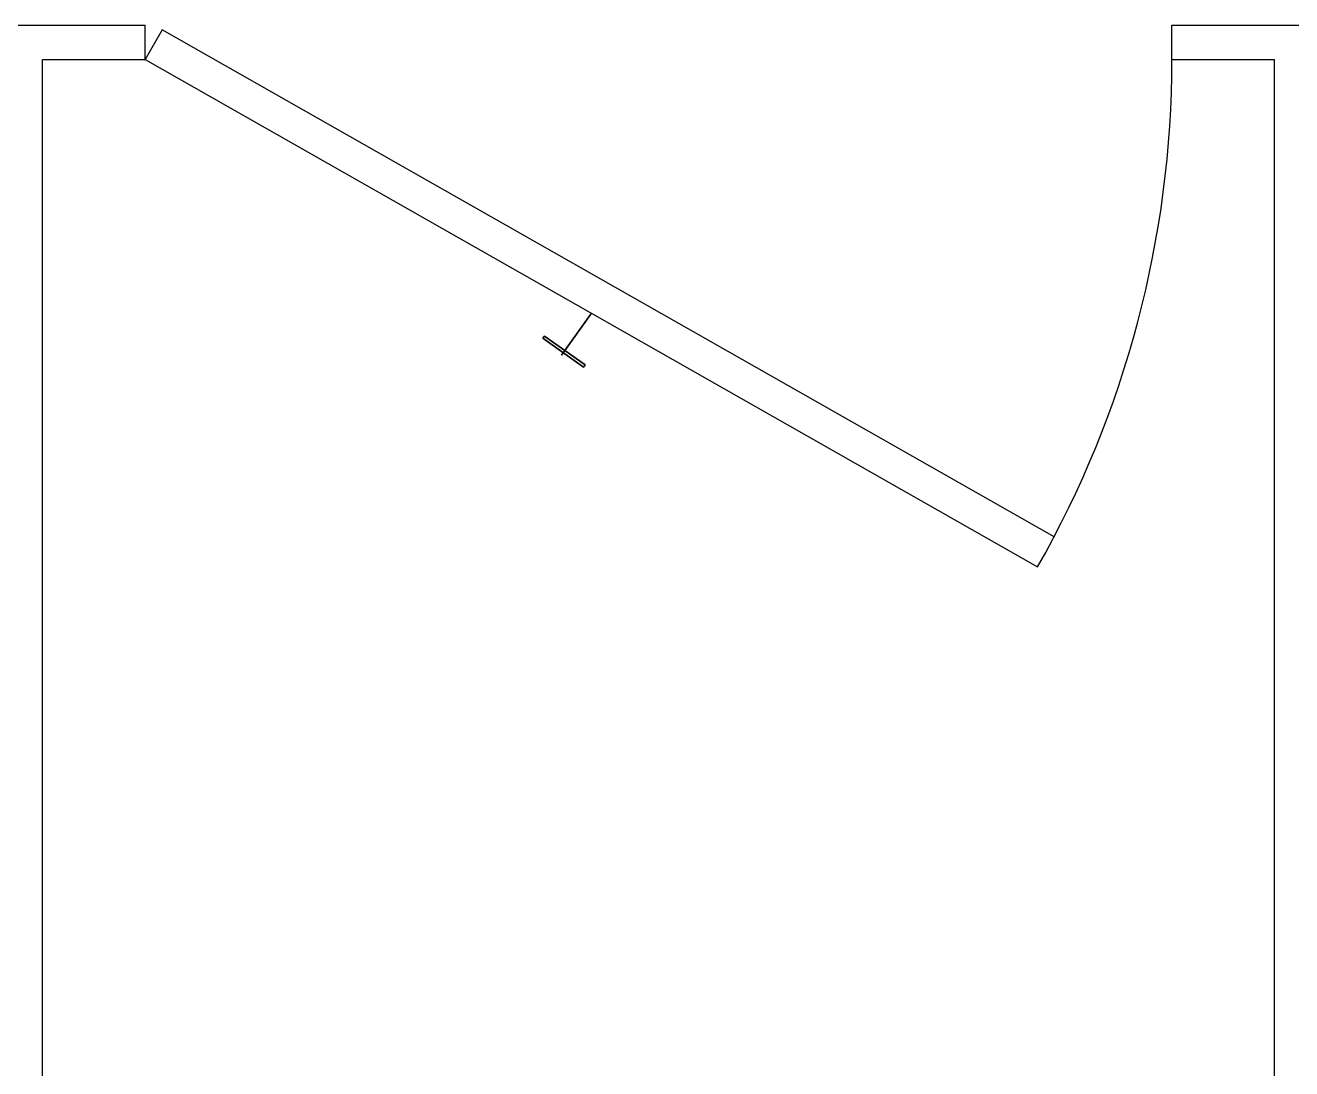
# Model space of a CAD drawing. Header units: inches. Extents: x -233729 to 737493, y -275239 to 196021.
# Drawn here: x 357716 to 358656, y -220254 to -219480 of the extents above; entities that cross this region are included whole.
import ezdxf

# ---------------------------------------------------------------- set-up
doc = ezdxf.new("R2010")
doc.units = ezdxf.units.IN
doc.header["$MEASUREMENT"] = 0
doc.layers.add('_FL_FAC_OFFICES', color=252, linetype='Continuous')
doc.layers.add('_FL_FAC_WALLS', color=252, linetype='Continuous')

# ---------------------------------------------------------------- blocks, each defined once
blk = doc.blocks.new('FL_Building')
at = {"layer": '_FL_FAC_OFFICES', "color": 0}
for p, q in [((2244146.25, -303759.22), (2244705.05, -303759.22)), ((2244705.05, -303784.62), (2244705.05, -303759.22)), ((2245467.05, -303784.62), (2245467.05, -303759.22)), ((2245467.05, -303759.22), (2245644.85, -303759.22)), ((2244717.61, -303762.54), (2244705.05, -303784.62)), ((2245379.57, -304139.1), (2244717.61, -303762.54)), ((2244628.85, -305308.62), (2244628.85, -303784.62)), ((2244628.85, -303784.62), (2244705.05, -303784.62)), ((2244705.05, -303784.62), (2245367.38, -304161.39)), ((2245467.05, -303784.62), (2245543.25, -303784.62)), ((2245543.25, -305308.62), (2245543.25, -303784.62))]:
    blk.add_line(p, q, dxfattribs=at)
blk.add_arc((2244705.05, -303784.62), 762, 330.36669, 0, dxfattribs=at)
for points in [[(2245014.09, -304004.02), (2245036.21, -303973.01), (2245036.21, -303973.01, 3048), (2245014.09, -304004.02, 3048)], [(2245000.33, -303991.53), (2245001.48, -303989.91), (2245001.48, -303989.91, 3048), (2245000.33, -303991.53, 3048)], [(2245030.38, -304012.96), (2245000.33, -303991.53), (2245000.33, -303991.53, 3048), (2245030.38, -304012.96, 3048)], [(2245001.48, -303989.91), (2245031.53, -304011.35), (2245031.53, -304011.35, 3048), (2245001.48, -303989.91, 3048)], [(2245031.53, -304011.35), (2245030.38, -304012.96), (2245030.38, -304012.96, 3048), (2245031.53, -304011.35, 3048)]]:
    blk.add_3dface(points, dxfattribs=at)
blk = doc.blocks.new('A$C667968a6')
at = {"layer": '_FL_FAC_WALLS', "linetype": 'Continuous', "lineweight": -3}
blk.add_blockref('FL_Building', (-2249813.75, 156686.16), dxfattribs=at)

msp = doc.modelspace()

# ---------------------------------------------------------------- block references
msp.add_blockref('A$C667968a6', (362913.6874, -72406.61113, -162219.4368))

doc.saveas('drawing.dxf')
